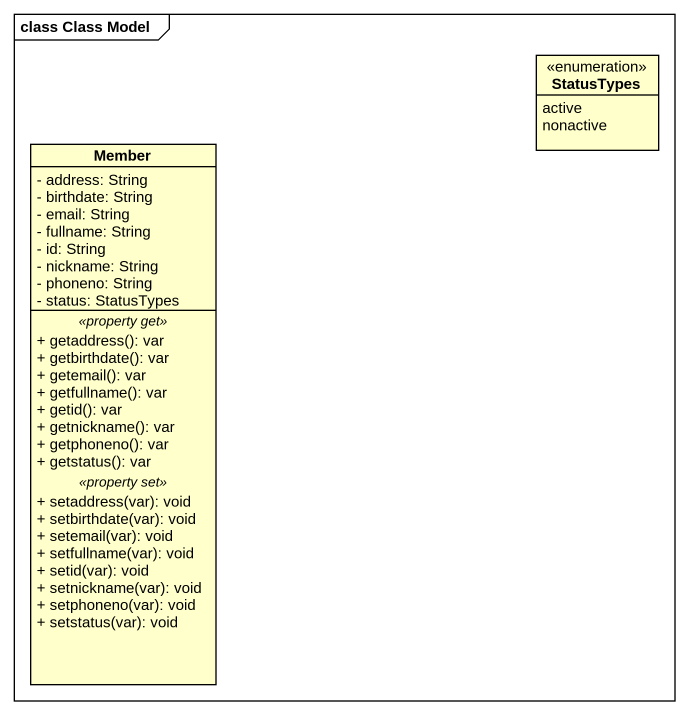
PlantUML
@startuml
mainframe class Class Model
hide circle
hide empty members
skinparam classAttributeIconSize 0
enum StatusTypes {
  active
  nonactive
}
class Member {
  - address: String
  - birthdate: String
  - email: String
  - fullname: String
  - id: String
  - nickname: String
  - phoneno: String
  - status: StatusTypes
  .. <<property get>> ..
  + getaddress(): var
  + getbirthdate(): var
  + getemail(): var
  + getfullname(): var
  + getid(): var
  + getnickname(): var
  + getphoneno(): var
  + getstatus(): var
  .. <<property set>> ..
  + setaddress(var): void
  + setbirthdate(var): void
  + setemail(var): void
  + setfullname(var): void
  + setid(var): void
  + setnickname(var): void
  + setphoneno(var): void
  + setstatus(var): void
}
@enduml
